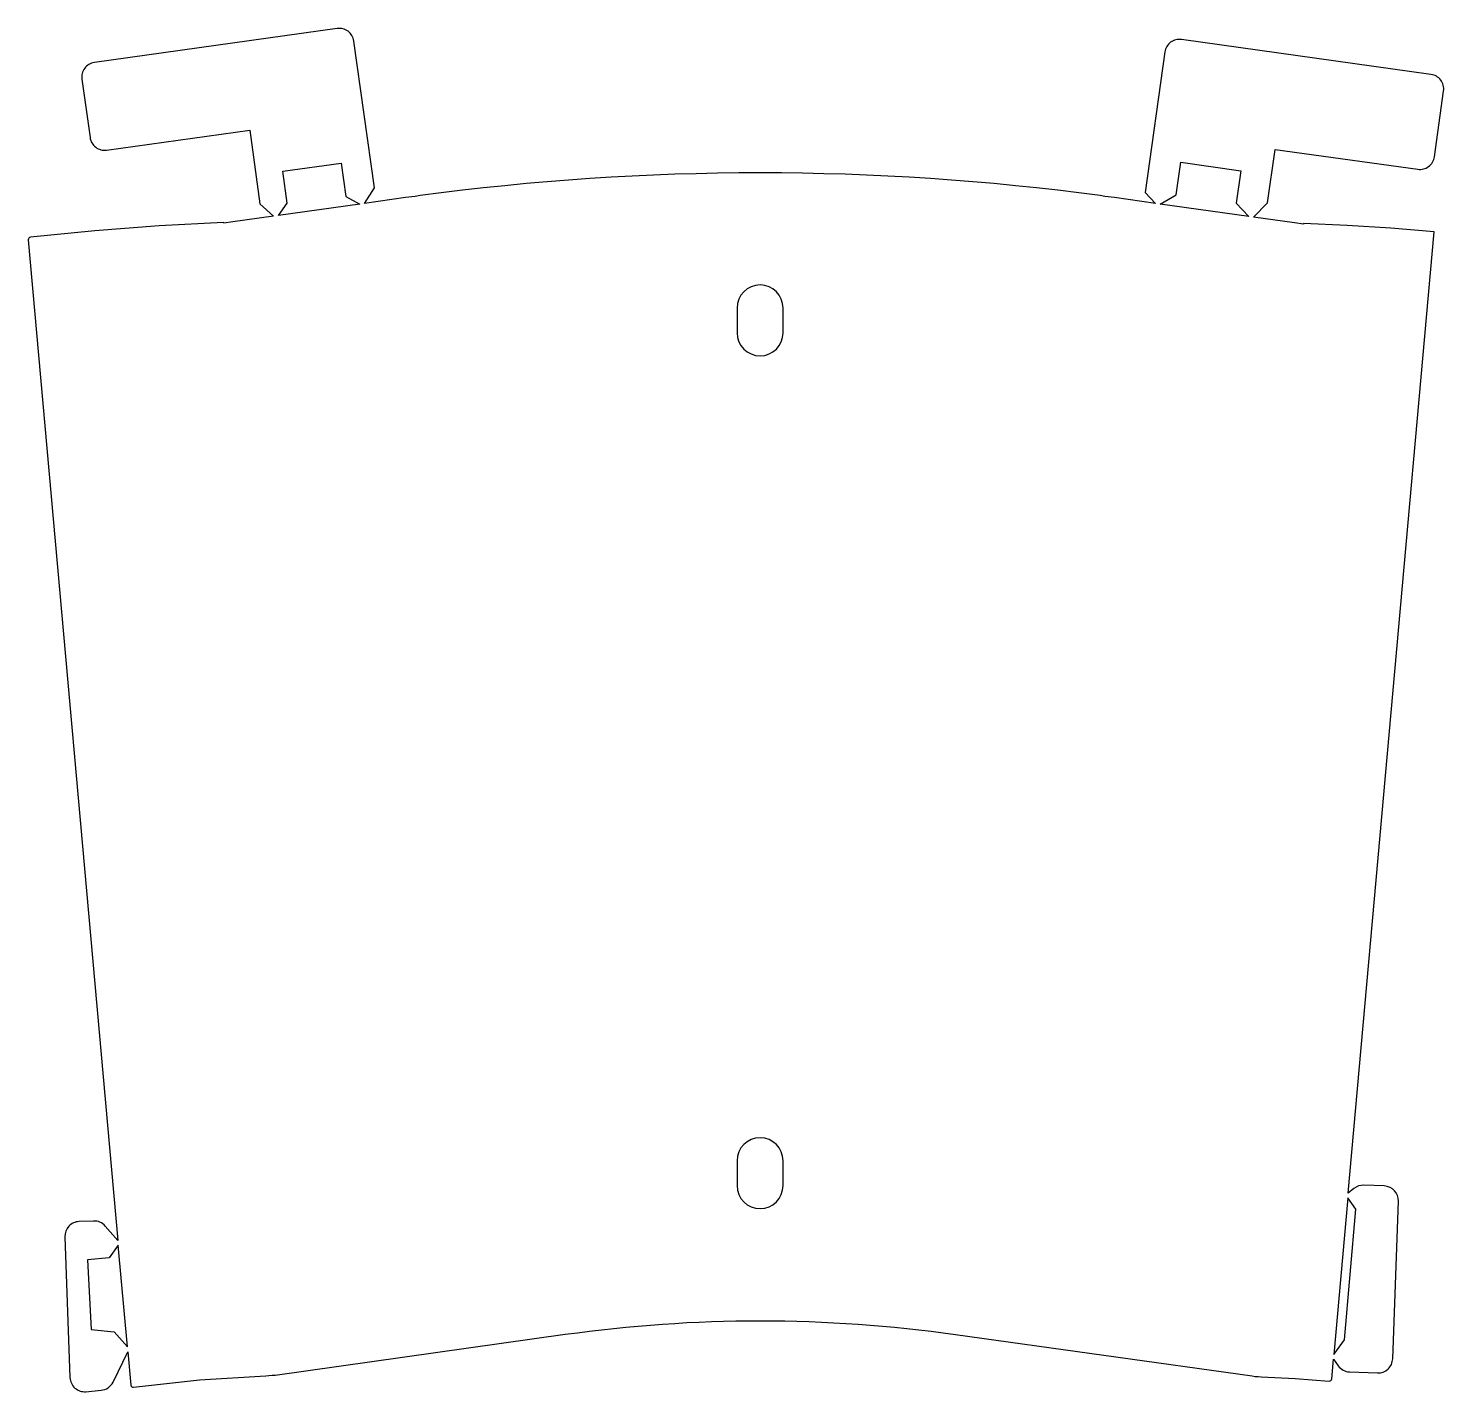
# Model space of a CAD drawing. Extents: x 1.4 to 13.4, y -0.5 to 11.1.
import ezdxf

# ---------------------------------------------------------------- set-up
doc = ezdxf.new("R2010")
doc.units = 0
doc.header["$LTSCALE"] = 0.935
doc.layers.get('0').update_dxf_attribs({"linetype": 'CONTINUOUS'})

msp = doc.modelspace()

# ---------------------------------------------------------------- linework, layer by layer
at = {"linetype": 'CONTINUOUS'}
for points in [[(13.298, 9.356), (12.93, 9.386), (12.561, 9.409), (12.192, 9.427), (12.191, 9.42), (12.115, 9.432), (11.768, 9.481), (11.886, 9.601), (11.95, 10.055), (13.159, 9.886, 0.414214), (13.3, 9.992), (13.378, 10.549, 0.414214), (13.271, 10.69), (11.158, 10.986, 0.414214), (11.017, 10.88), (10.85, 9.689), (10.938, 9.597), (10.591, 9.646), (10.509, 9.657), (10.468, 9.663, 0.066914), (4.706, 9.663), (4.664, 9.657), (4.583, 9.646), (4.236, 9.597), (4.319, 9.729), (4.145, 10.973, 0.414214), (4.003, 11.079), (1.947, 10.791, 0.414214), (1.841, 10.65), (1.91, 10.155, 0.414214), (2.051, 10.049), (3.263, 10.218), (3.35, 9.594), (3.466, 9.489), (3.119, 9.441), (3.043, 9.429), (3.042, 9.435), (2.496, 9.407), (1.95, 9.365), (1.405, 9.31, 0.406847), (1.387, 9.288), (2.146, 0.812), (2.039, 0.933, 0.225274), (1.94, 0.976), (1.817, 0.971, 0.414214), (1.697, 0.842), (1.74, -0.35, 0.429685), (1.876, -0.47), (2.004, -0.458, 0.263215), (2.105, -0.388), (2.23, -0.131), (2.256, -0.415, 0.427533), (2.278, -0.433), (2.839, -0.37), (3.401, -0.335), (3.426, -0.333), (3.452, -0.331), (3.478, -0.329), (5.936, 0.016, -0.069791), (9.242, 0.015), (11.756, -0.337), (11.782, -0.34), (11.808, -0.342), (11.833, -0.343), (12.121, -0.358), (12.408, -0.38, 0.413881), (12.43, -0.362), (12.445, -0.195), (12.485, -0.251, 0.229372), (12.582, -0.302), (12.818, -0.311, 0.414535), (12.947, -0.191), (12.996, 1.143, 0.413893), (12.876, 1.273), (12.703, 1.279, 0.183808), (12.619, 1.251), (12.57, 1.211), (13.298, 9.355, 0.014464)], [(7.392, 8.501, 1), (7.782, 8.501), (7.782, 8.711, 1), (7.392, 8.711)], [(7.392, 1.276, 1), (7.782, 1.276), (7.782, 1.486, 1), (7.392, 1.486)]]:
    msp.add_lwpolyline(points, format="xyb", close=True, dxfattribs=at)
for points in [[(4.197, 9.592), (3.506, 9.495), (3.581, 9.6), (3.543, 9.869), (4.038, 9.939), (4.077, 9.657)], [(11.66, 9.874), (11.622, 9.598), (11.728, 9.487), (10.978, 9.592), (11.113, 9.669), (11.151, 9.946)], [(12.567, 1.171), (12.448, -0.156), (12.538, -0.031), (12.636, 1.076)], [(1.919, 0.057), (2.114, 0.037), (2.227, -0.091), (2.149, 0.772), (2.071, 0.665), (1.888, 0.648)]]:
    msp.add_lwpolyline(points, close=True, dxfattribs=at)

doc.saveas('drawing.dxf')
